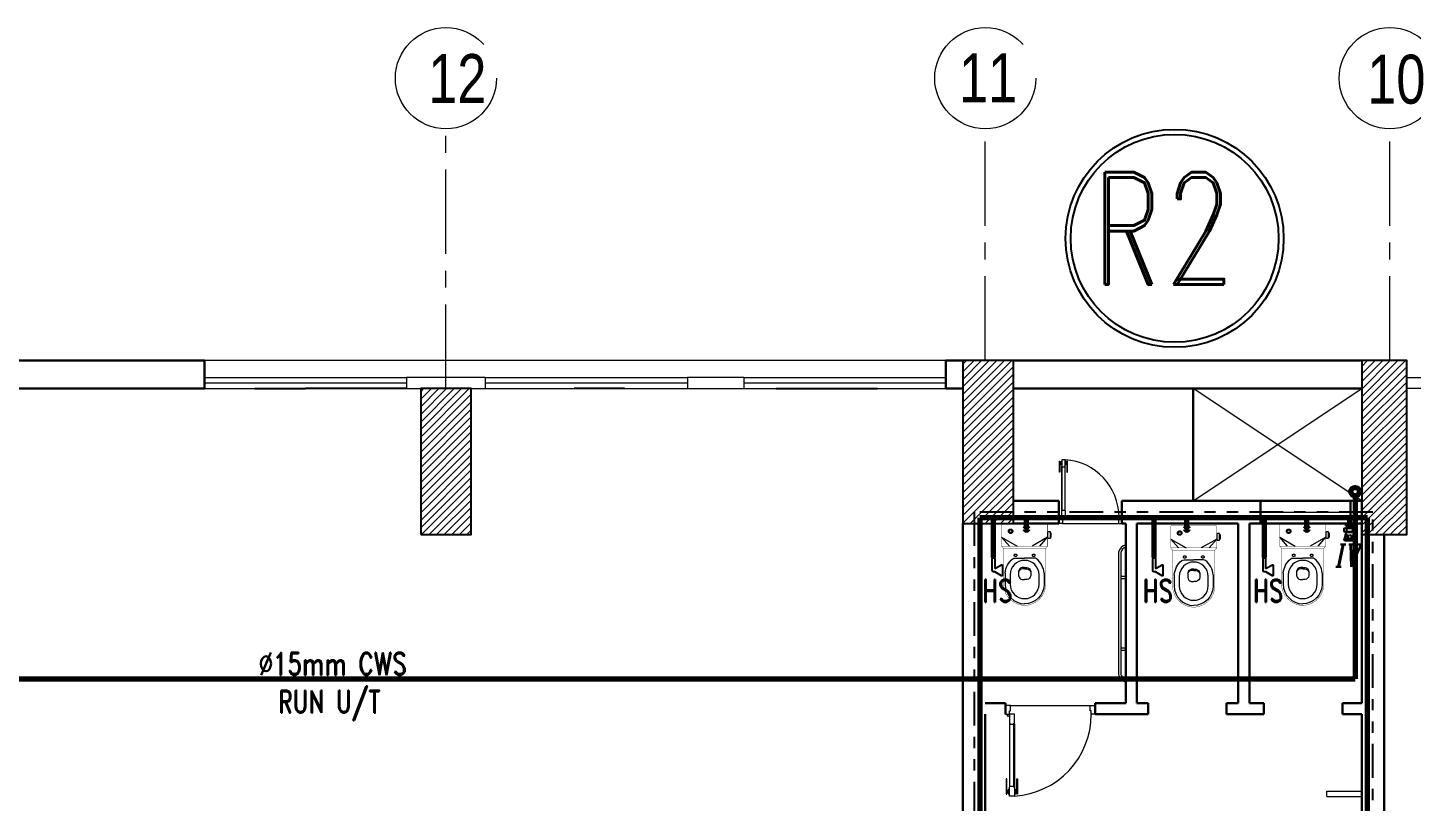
# Model space of a CAD drawing. Extents: x 800 to 995, y 398 to 804.
# Drawn here: x 862.69 to 875.01, y 532.01 to 538.9 of the extents above; entities that cross this region are included whole.
import ezdxf

# ---------------------------------------------------------------- set-up
doc = ezdxf.new("R2010")
doc.units = 0
doc.header["$MEASUREMENT"] = 0
for name, pattern in [('ACAD_ISO02W100', [15, 12, -3]), ('CENTERX2', [4, 2.5, -0.5, 0.5, -0.5]), ('DASHED2', [0.375, 0.25, -0.125]), ('PHANTOM-Z', [12.75, 6, -1.35, 1.35, -1.35, 1.35, -1.35])]:
    doc.linetypes.add(name, pattern=pattern)
for name, color, linetype in [('-FUR', 252, 'CONTINUOUS'), ('P-H-WATER', 12, 'PHANTOM-Z'), ('PLUM', 2, 'CONTINUOUS')]:
    doc.layers.add(name, color=color, linetype=linetype)
for name, color, linetype, lineweight in [('axis', 1, 'CENTERX2', 5), ('Column', 6, 'CONTINUOUS', 25), ('DOOR', 30, 'CONTINUOUS', 9), ('elev', 90, 'CONTINUOUS', 9), ('Elevation', 150, 'CONTINUOUS', 18), ('Furn', 183, 'CONTINUOUS', 9), ('hatch', 252, 'CONTINUOUS', 9), ('P-C-WATER', 5, 'CONTINUOUS', 70), ('P-TEXT', 1, 'CONTINUOUS', 25), ('txt in circle', 11, 'CONTINUOUS', 13), ('Wall', 252, 'CONTINUOUS', 30), ('WINDOW', 252, 'CONTINUOUS', 5)]:
    doc.layers.add(name, color=color, linetype=linetype, lineweight=lineweight)
doc.styles.add('ROMANC', font='romand.shx')
doc.styles.add('ROMANS', font='italic8.shx')
doc.styles.add('SOSA2', font='SOSA.shx', dxfattribs={"width": 0.8})
pattern_1 = [(45, (1093.56505, 198.566713), (-0.0336759605, 0.0336759605), [])]

# ---------------------------------------------------------------- blocks, each defined once
blk = doc.blocks.new('MP-GF-TOILET LAYOUT-WATER$0$wt_BPH00')
at = {"layer": 'PLUM'}
blk.add_lwpolyline([(0, -0.27), (0, -2.29, -1), (-0.45, -2.29), (-0.45, -0.7, 0.57735), (-0.58, -0.62), (-1.66, -1.24, -0.57735), (-1.8, -1.16), (-1.8, 0.62, -0.57735), (-1.66, 0.7), (-0.47, 0.01, 0.131652), (-0.43, 0), (-0.27, 0, -0.414214)], format="xyb", close=True, dxfattribs=at)

msp = doc.modelspace()

# ---------------------------------------------------------------- hatches: boundary and pattern name
at = {"layer": 'hatch'}
h = msp.add_hatch(dxfattribs=at)
h.set_pattern_fill('ANSI31', color=252, scale=0.015, style=0)
h.set_pattern_definition(pattern_1)
h.paths.add_polyline_path([(871.008, 534.489), (871.458, 534.489), (871.458, 535.939), (871.008, 535.939)])
h = msp.add_hatch(dxfattribs=at)
h.set_pattern_fill('ANSI31', color=252, scale=0.015, style=0)
h.set_pattern_definition(pattern_1)
h.paths.add_polyline_path([(874.558, 534.389), (874.958, 534.389), (874.958, 535.939), (874.558, 535.939)])
h = msp.add_hatch(dxfattribs=at)
h.set_pattern_fill('ANSI31', color=252, scale=0.015, style=0)
h.set_pattern_definition(pattern_1)
h.paths.add_polyline_path([(866.183, 534.389), (866.633, 534.389), (866.633, 535.689), (866.183, 535.689)])

# ---------------------------------------------------------------- linework, layer by layer
at = {"layer": '-FUR', "linetype": 'ACAD_ISO02W100'}
for p, q in [((864.707, 535.689), (865.157, 535.689)), ((866.057, 535.689), (865.157, 535.689)), ((867.998, 535.689), (867.548, 535.689)), ((869.348, 535.689), (870.248, 535.689))]:
    msp.add_line(p, q, dxfattribs=at)
at = {"layer": 'axis', "color": 0, "ltscale": 0.3}
for p, q in [((866.408, 535.689), (866.408, 538.003)), ((871.208, 535.939), (871.208, 538.003)), ((874.808, 535.939), (874.808, 538.003))]:
    msp.add_line(p, q, dxfattribs=at)
at = {"layer": 'axis', "color": 0}
for centre in [(866.408, 538.453), (871.208, 538.453), (874.808, 538.453)]:
    msp.add_circle(centre, 0.45, dxfattribs=at)
at = {"layer": 'Column', "color": 252}
for points in [[(871.008, 534.489), (871.458, 534.489), (871.458, 535.939), (871.008, 535.939)], [(871.008, 534.489), (871.458, 534.489), (871.458, 535.939), (871.008, 535.939)], [(874.558, 534.389), (874.958, 534.389), (874.958, 535.939), (874.558, 535.939)], [(874.558, 534.389), (874.958, 534.389), (874.958, 535.939), (874.558, 535.939)], [(866.183, 534.389), (866.633, 534.389), (866.633, 535.689), (866.183, 535.689)]]:
    msp.add_lwpolyline(points, close=True, dxfattribs=at)
at = {"layer": 'DOOR', "color": 252}
for p, q in [((871.919, 535.055), (871.888, 535.055)), ((871.888, 535.055), (871.888, 534.999)), ((871.919, 534.999), (871.919, 535.055)), ((871.867, 534.946), (871.867, 535.042)), ((871.867, 535.042), (871.872, 535.042)), ((871.872, 534.946), (871.867, 534.946)), ((871.872, 535.042), (871.872, 534.946)), ((871.872, 535.021), (871.872, 535.032)), ((871.879, 535.033), (871.875, 535.033)), ((871.875, 535.033), (871.875, 535.021)), ((871.875, 535.032), (871.875, 535.021)), ((871.875, 535.021), (871.879, 535.021)), ((871.879, 535.017), (871.879, 535.037)), ((871.879, 535.037), (871.882, 535.037)), ((871.879, 535.021), (871.879, 535.033)), ((871.882, 535.017), (871.879, 535.017)), ((871.882, 535.011), (871.882, 535.042)), ((871.882, 535.042), (871.888, 535.042)), ((871.888, 535.011), (871.882, 535.011)), ((871.888, 534.999), (871.89, 534.999)), ((871.888, 534.604), (871.888, 534.996)), ((871.89, 534.999), (871.89, 534.993)), ((871.89, 534.999), (871.89, 534.993)), ((871.89, 534.996), (871.89, 534.604)), ((871.89, 534.993), (871.916, 534.993)), ((871.916, 534.999), (871.916, 534.993)), ((871.916, 534.993), (871.916, 534.999)), ((871.916, 534.999), (871.919, 534.999)), ((871.916, 534.996), (871.916, 534.604)), ((871.925, 535.042), (871.919, 535.042)), ((871.919, 535.011), (871.925, 535.011)), ((871.919, 534.604), (871.919, 534.996)), ((871.925, 535.011), (871.925, 535.042)), ((871.928, 535.037), (871.925, 535.037)), ((871.925, 535.017), (871.928, 535.017)), ((871.928, 535.017), (871.928, 535.037)), ((871.928, 535.033), (871.932, 535.033)), ((871.928, 535.021), (871.928, 535.033)), ((871.932, 535.021), (871.928, 535.021)), ((871.932, 535.033), (871.932, 535.021)), ((871.932, 535.032), (871.932, 535.021)), ((871.939, 535.042), (871.935, 535.042)), ((871.935, 535.042), (871.935, 534.946)), ((871.935, 535.021), (871.935, 535.032)), ((871.935, 534.946), (871.939, 534.946)), ((871.939, 534.946), (871.939, 535.042)), ((871.888, 534.545), (871.888, 534.601)), ((871.888, 534.601), (871.89, 534.601)), ((871.89, 534.601), (871.89, 534.607)), ((871.89, 534.607), (871.916, 534.607)), ((871.89, 534.601), (871.89, 534.607)), ((871.916, 534.607), (871.916, 534.601)), ((871.916, 534.601), (871.916, 534.607)), ((871.916, 534.601), (871.919, 534.601)), ((871.919, 534.601), (871.919, 534.545)), ((871.863, 534.489), (871.863, 534.545)), ((871.863, 534.545), (871.888, 534.545)), ((871.894, 534.489), (871.863, 534.489)), ((871.919, 534.545), (871.888, 534.545)), ((871.888, 534.545), (871.888, 534.524)), ((871.888, 534.524), (871.894, 534.524)), ((871.894, 534.524), (871.894, 534.489)), ((871.894, 534.489), (872.392, 534.489)), ((872.398, 534.524), (872.392, 534.524)), ((872.392, 534.524), (872.392, 534.489)), ((872.392, 534.489), (872.423, 534.489)), ((872.423, 534.545), (872.398, 534.545)), ((872.398, 534.545), (872.398, 534.524)), ((872.423, 534.489), (872.423, 534.545)), ((871.387, 532.869), (871.387, 532.789)), ((871.431, 532.869), (871.387, 532.869)), ((871.387, 532.869), (871.387, 532.789)), ((871.431, 532.869), (871.387, 532.869)), ((871.431, 532.869), (872.142, 532.869)), ((871.431, 532.869), (872.142, 532.869)), ((871.431, 532.819), (871.431, 532.869)), ((871.431, 532.819), (871.431, 532.869)), ((872.142, 532.819), (872.142, 532.869)), ((872.142, 532.869), (872.187, 532.869)), ((872.142, 532.819), (872.142, 532.869)), ((872.142, 532.869), (872.187, 532.869)), ((872.187, 532.869), (872.187, 532.789)), ((872.187, 532.869), (872.187, 532.789)), ((871.387, 532.789), (871.422, 532.789)), ((871.387, 532.789), (871.422, 532.789)), ((871.422, 532.789), (871.422, 532.819)), ((871.422, 532.819), (871.431, 532.819)), ((871.422, 532.789), (871.422, 532.819)), ((871.422, 532.819), (871.431, 532.819)), ((871.467, 532.789), (871.422, 532.789)), ((871.422, 532.789), (871.422, 532.709)), ((871.467, 532.789), (871.422, 532.789)), ((871.422, 532.789), (871.422, 532.709)), ((871.422, 532.709), (871.426, 532.709)), ((871.422, 532.709), (871.426, 532.709)), ((871.426, 532.709), (871.426, 532.7)), ((871.426, 532.709), (871.426, 532.7)), ((871.426, 532.708), (871.426, 532.7)), ((871.426, 532.708), (871.426, 532.7)), ((871.463, 532.7), (871.463, 532.709)), ((871.463, 532.709), (871.467, 532.709)), ((871.463, 532.7), (871.463, 532.709)), ((871.463, 532.709), (871.467, 532.709)), ((871.463, 532.708), (871.463, 532.7)), ((871.463, 532.708), (871.463, 532.7)), ((871.467, 532.709), (871.467, 532.789)), ((871.467, 532.709), (871.467, 532.789)), ((872.151, 532.819), (872.142, 532.819)), ((872.151, 532.819), (872.142, 532.819)), ((872.151, 532.789), (872.151, 532.819)), ((872.151, 532.789), (872.151, 532.819)), ((872.187, 532.789), (872.151, 532.789)), ((872.187, 532.789), (872.151, 532.789)), ((871.422, 532.704), (871.422, 532.144)), ((871.422, 532.704), (871.422, 532.144)), ((871.426, 532.144), (871.426, 532.704)), ((871.426, 532.144), (871.426, 532.704)), ((871.426, 532.7), (871.463, 532.7)), ((871.426, 532.7), (871.463, 532.7)), ((871.463, 532.144), (871.463, 532.704)), ((871.463, 532.144), (871.463, 532.704)), ((871.467, 532.704), (871.467, 532.144)), ((871.467, 532.704), (871.467, 532.144)), ((871.4, 532.216), (871.393, 532.216)), ((871.393, 532.216), (871.393, 532.078)), ((871.4, 532.216), (871.393, 532.216)), ((871.393, 532.216), (871.393, 532.078)), ((871.4, 532.078), (871.4, 532.216)), ((871.4, 532.078), (871.4, 532.216)), ((871.489, 532.216), (871.496, 532.216)), ((871.489, 532.078), (871.489, 532.216)), ((871.489, 532.216), (871.496, 532.216)), ((871.489, 532.078), (871.489, 532.216)), ((871.496, 532.216), (871.496, 532.078)), ((871.496, 532.216), (871.496, 532.078)), ((871.4, 532.108), (871.4, 532.092)), ((871.4, 532.108), (871.4, 532.092)), ((871.404, 532.092), (871.404, 532.108)), ((871.404, 532.108), (871.409, 532.108)), ((871.404, 532.092), (871.404, 532.108)), ((871.404, 532.092), (871.404, 532.108)), ((871.404, 532.108), (871.409, 532.108)), ((871.404, 532.092), (871.404, 532.108)), ((871.409, 532.092), (871.404, 532.092)), ((871.409, 532.092), (871.404, 532.092)), ((871.413, 532.114), (871.409, 532.114)), ((871.409, 532.114), (871.409, 532.086)), ((871.413, 532.114), (871.409, 532.114)), ((871.409, 532.114), (871.409, 532.086)), ((871.409, 532.108), (871.409, 532.092)), ((871.409, 532.108), (871.409, 532.092)), ((871.422, 532.122), (871.413, 532.122)), ((871.413, 532.122), (871.413, 532.078)), ((871.422, 532.122), (871.413, 532.122)), ((871.413, 532.122), (871.413, 532.078)), ((871.422, 532.06), (871.422, 532.14)), ((871.422, 532.14), (871.426, 532.14)), ((871.422, 532.06), (871.422, 532.14)), ((871.422, 532.14), (871.426, 532.14)), ((871.426, 532.14), (871.426, 532.149)), ((871.426, 532.149), (871.463, 532.149)), ((871.426, 532.14), (871.426, 532.149)), ((871.426, 532.149), (871.463, 532.149)), ((871.426, 532.14), (871.426, 532.148)), ((871.426, 532.14), (871.426, 532.148)), ((871.463, 532.149), (871.463, 532.14)), ((871.463, 532.149), (871.463, 532.14)), ((871.463, 532.14), (871.463, 532.148)), ((871.463, 532.14), (871.463, 532.148)), ((871.463, 532.14), (871.467, 532.14)), ((871.463, 532.14), (871.467, 532.14)), ((871.467, 532.14), (871.467, 532.06)), ((871.467, 532.14), (871.467, 532.06)), ((871.467, 532.122), (871.476, 532.122)), ((871.467, 532.122), (871.476, 532.122)), ((871.476, 532.122), (871.476, 532.078)), ((871.476, 532.122), (871.476, 532.078)), ((871.476, 532.114), (871.48, 532.114)), ((871.476, 532.114), (871.48, 532.114)), ((871.48, 532.114), (871.48, 532.086)), ((871.48, 532.114), (871.48, 532.086)), ((871.485, 532.108), (871.48, 532.108)), ((871.48, 532.108), (871.48, 532.092)), ((871.485, 532.108), (871.48, 532.108)), ((871.48, 532.108), (871.48, 532.092)), ((871.48, 532.092), (871.485, 532.092)), ((871.48, 532.092), (871.485, 532.092)), ((871.485, 532.092), (871.485, 532.108)), ((871.485, 532.092), (871.485, 532.108)), ((871.485, 532.092), (871.485, 532.108)), ((871.485, 532.092), (871.485, 532.108)), ((871.489, 532.108), (871.489, 532.092)), ((871.489, 532.108), (871.489, 532.092)), ((871.393, 532.078), (871.4, 532.078)), ((871.393, 532.078), (871.4, 532.078)), ((871.409, 532.086), (871.413, 532.086)), ((871.409, 532.086), (871.413, 532.086)), ((871.413, 532.078), (871.422, 532.078)), ((871.413, 532.078), (871.422, 532.078)), ((871.467, 532.06), (871.422, 532.06)), ((871.467, 532.06), (871.422, 532.06)), ((871.476, 532.078), (871.467, 532.078)), ((871.476, 532.078), (871.467, 532.078)), ((871.48, 532.086), (871.476, 532.086)), ((871.48, 532.086), (871.476, 532.086)), ((871.496, 532.078), (871.489, 532.078)), ((871.496, 532.078), (871.489, 532.078))]:
    msp.add_line(p, q, dxfattribs=at)
for centre, radius in [((871.882, 534.551), 0.00622), ((871.413, 532.78), 0.00889), ((871.413, 532.78), 0.00889)]:
    msp.add_circle(centre, radius, dxfattribs=at)
for centre, radius, start, end in [((871.887, 534.545), 0.511, 360, 86.3977), ((871.873, 535.032), 0.00148, 0, 180), ((871.873, 535.021), 0.00148, 180, 0), ((871.89, 534.996), 0.00278, 90, 270), ((871.916, 534.996), 0.00278, 270, 90), ((871.933, 535.032), 0.00148, 0, 180), ((871.933, 535.021), 0.00148, 180, 0), ((871.89, 534.604), 0.00278, 90, 270), ((871.916, 534.604), 0.00278, 270, 90), ((871.426, 532.704), 0.00397, 90, 270), ((871.426, 532.704), 0.00397, 90, 270), ((871.463, 532.704), 0.00397, 270, 90), ((871.463, 532.704), 0.00397, 270, 90), ((871.421, 532.789), 0.73, 273.6023, 0), ((871.421, 532.789), 0.73, 273.6023, 0), ((871.402, 532.108), 0.00211, 0, 180), ((871.402, 532.108), 0.00211, 0, 180), ((871.402, 532.092), 0.00211, 180, 0), ((871.402, 532.092), 0.00211, 180, 0), ((871.426, 532.144), 0.00397, 90, 270), ((871.426, 532.144), 0.00397, 90, 270), ((871.463, 532.144), 0.00397, 270, 90), ((871.463, 532.144), 0.00397, 270, 90), ((871.487, 532.108), 0.00211, 0, 180), ((871.487, 532.108), 0.00211, 0, 180), ((871.487, 532.092), 0.00211, 180, 0), ((871.487, 532.092), 0.00211, 180, 0)]:
    msp.add_arc(centre, radius, start, end, dxfattribs=at)
at = {"layer": 'elev', "color": 252, "linetype": 'Continuous'}
for p, q in [((874.958, 535.789), (875.108, 535.789)), ((874.958, 535.689), (874.958, 535.789)), ((875.108, 535.689), (874.958, 535.689))]:
    msp.add_line(p, q, dxfattribs=at)
at = {"layer": 'Elevation', "color": 252, "linetype": 'Continuous'}
for p, q in [((870.858, 535.939), (864.258, 535.939)), ((866.058, 535.789), (866.058, 535.689)), ((866.758, 535.789), (866.058, 535.789)), ((866.758, 535.789), (866.758, 535.689)), ((866.758, 535.789), (866.758, 535.689)), ((868.558, 535.789), (868.558, 535.689)), ((869.058, 535.789), (868.558, 535.789)), ((869.058, 535.789), (869.058, 535.689)), ((866.058, 535.689), (866.758, 535.689)), ((868.558, 535.689), (869.058, 535.689))]:
    msp.add_line(p, q, dxfattribs=at)
at = {"layer": 'Elevation', "color": 252}
msp.add_line((873.658, 534.689), (874.458, 534.689), dxfattribs=at)
at = {"layer": 'Furn', "color": 252}
for p, q in [((872.393, 534.232), (872.393, 533.147)), ((872.413, 534.23), (872.413, 533.149)), ((872.413, 534.019), (872.458, 534.019)), ((872.413, 533.999), (872.458, 533.999)), ((872.413, 533.38), (872.458, 533.38)), ((872.413, 533.36), (872.458, 533.36))]:
    msp.add_line(p, q, dxfattribs=at)
at = {"layer": 'Furn', "color": 252, "linetype": 'Continuous'}
for p, q in [((874.247, 532.106), (874.558, 532.106)), ((874.247, 532.056), (874.247, 532.106)), ((874.247, 532.056), (874.558, 532.056))]:
    msp.add_line(p, q, dxfattribs=at)
at = {"layer": 'Furn', "const_width": 0.00322}
for points in [[(871.558, 534.266), (871.37, 534.266), (871.353, 534.287), (871.353, 534.473, -0.463455), (871.371, 534.489), (871.558, 534.489)], [(871.558, 534.266), (871.746, 534.266), (871.763, 534.287), (871.763, 534.473, 0.463455), (871.745, 534.489), (871.558, 534.489)], [(873.063, 534.25), (872.875, 534.25), (872.858, 534.271), (872.858, 534.458, -0.463455), (872.876, 534.473), (873.063, 534.473)], [(873.063, 534.25), (873.251, 534.25), (873.268, 534.271), (873.268, 534.458, 0.463455), (873.25, 534.473), (873.063, 534.473)], [(874.033, 534.266), (873.845, 534.266), (873.828, 534.287), (873.828, 534.473, -0.463455), (873.846, 534.489), (874.033, 534.489)], [(874.033, 534.266), (874.221, 534.266), (874.238, 534.287), (874.238, 534.473, 0.463455), (874.22, 534.489), (874.033, 534.489)], [(871.37, 534.266), (871.37, 533.947, 0.40227), (871.558, 533.759)], [(871.746, 534.266), (871.746, 533.947, -0.40227), (871.558, 533.759)], [(872.875, 534.25), (872.875, 533.931, 0.40227), (873.063, 533.743)], [(873.251, 534.25), (873.251, 533.931, -0.40227), (873.063, 533.743)], [(873.845, 534.266), (873.845, 533.947, 0.40227), (874.033, 533.759)], [(874.221, 534.266), (874.221, 533.947, -0.40227), (874.033, 533.759)]]:
    msp.add_lwpolyline(points, format="xyb", dxfattribs=at)
at = {"layer": 'Furn'}
for points in [[(871.422, 534.287), (871.353, 534.365), (871.492, 534.287)], [(871.694, 534.287), (871.763, 534.365), (871.624, 534.287)], [(872.927, 534.271), (872.858, 534.349), (872.997, 534.271)], [(873.199, 534.271), (873.268, 534.349), (873.129, 534.271)], [(873.897, 534.287), (873.828, 534.365), (873.967, 534.287)], [(874.169, 534.287), (874.238, 534.365), (874.099, 534.287)], [(871.503, 534.04), (871.503, 534.04)], [(871.613, 534.04), (871.613, 534.04)], [(873.008, 534.024), (873.008, 534.024)], [(873.118, 534.024), (873.118, 534.024)], [(873.978, 534.04), (873.978, 534.04)], [(874.088, 534.04), (874.088, 534.04)]]:
    msp.add_lwpolyline(points, dxfattribs=at)
for points in [[(871.763, 534.413), (871.763, 534.356), (871.787, 534.356), (871.787, 534.413)], [(871.787, 534.402), (871.787, 534.366), (871.795, 534.366), (871.795, 534.402)], [(873.268, 534.398), (873.268, 534.341), (873.292, 534.341), (873.292, 534.398)], [(873.292, 534.387), (873.292, 534.351), (873.3, 534.351), (873.3, 534.387)], [(874.238, 534.413), (874.238, 534.356), (874.262, 534.356), (874.262, 534.413)], [(874.262, 534.402), (874.262, 534.366), (874.27, 534.366), (874.27, 534.402)]]:
    msp.add_lwpolyline(points, close=True, dxfattribs=at)
at = {"layer": 'Furn', "const_width": 0.00322}
for points in [[(871.353, 534.287), (871.558, 534.287)], [(871.763, 534.287), (871.558, 534.287)], [(872.858, 534.271), (873.063, 534.271)], [(873.268, 534.271), (873.063, 534.271)], [(873.828, 534.287), (874.033, 534.287)], [(874.238, 534.287), (874.033, 534.287)]]:
    msp.add_lwpolyline(points, dxfattribs=at)
at = {"layer": 'Furn'}
for points in [[(871.384, 534.047, -0.198896), (871.452, 534.173, -0.197766), (871.473, 534.18), (871.558, 534.18)], [(871.558, 534.096), (871.537, 534.096, 0.300542), (871.504, 534.064), (871.504, 534.021, 0.297055), (871.535, 533.989), (871.558, 533.989)], [(871.558, 534.084), (871.538, 534.084, 0.279178), (871.504, 534.055, 1.386683)], [(871.732, 534.047, 0.198896), (871.664, 534.173, 0.197766), (871.643, 534.18), (871.558, 534.18)], [(871.558, 534.096), (871.579, 534.096, -0.300542), (871.612, 534.064), (871.612, 534.021, -0.297055), (871.581, 533.989), (871.558, 533.989)], [(871.558, 534.084), (871.578, 534.084, -0.279178), (871.612, 534.055, -1.386683)], [(872.889, 534.031, -0.198896), (872.957, 534.158, -0.197766), (872.978, 534.164), (873.063, 534.164)], [(873.063, 534.081), (873.042, 534.081, 0.300542), (873.009, 534.048), (873.009, 534.006, 0.297055), (873.04, 533.973), (873.063, 533.973)], [(873.063, 534.069), (873.043, 534.069, 0.279178), (873.009, 534.04, 1.386683)], [(873.237, 534.031, 0.198896), (873.169, 534.158, 0.197766), (873.149, 534.164), (873.063, 534.164)], [(873.063, 534.081), (873.084, 534.081, -0.300542), (873.117, 534.048), (873.117, 534.006, -0.297055), (873.087, 533.973), (873.063, 533.973)], [(873.063, 534.069), (873.083, 534.069, -0.279178), (873.117, 534.04, -1.386683)], [(873.859, 534.047, -0.198896), (873.927, 534.173, -0.197766), (873.948, 534.18), (874.033, 534.18)], [(874.033, 534.096), (874.012, 534.096, 0.300542), (873.979, 534.064), (873.979, 534.021, 0.297055), (874.01, 533.989), (874.033, 533.989)], [(874.033, 534.084), (874.013, 534.084, 0.279178), (873.979, 534.055, 1.386683)], [(874.207, 534.047, 0.198896), (874.139, 534.173, 0.197766), (874.118, 534.18), (874.033, 534.18)], [(874.033, 534.096), (874.054, 534.096, -0.300542), (874.087, 534.064), (874.087, 534.021, -0.297055), (874.056, 533.989), (874.033, 533.989)], [(874.033, 534.084), (874.053, 534.084, -0.279178), (874.087, 534.055, -1.386683)], [(871.384, 534.047), (871.384, 533.947, 0.402045), (871.558, 533.773)], [(871.732, 534.047), (871.732, 533.947, -0.402045), (871.558, 533.773)], [(872.889, 534.031), (872.889, 533.932, 0.402045), (873.063, 533.757)], [(873.237, 534.031), (873.237, 533.932, -0.402045), (873.063, 533.757)], [(873.859, 534.047), (873.859, 533.947, 0.402045), (874.033, 533.773)], [(874.207, 534.047), (874.207, 533.947, -0.402045), (874.033, 533.773)]]:
    msp.add_lwpolyline(points, format="xyb", dxfattribs=at)
for points in [[(871.429, 534.031), (871.429, 533.948, 1), (871.687, 533.948), (871.687, 534.031, 1)], [(872.934, 534.016), (872.934, 533.933, 1), (873.192, 533.933), (873.192, 534.016, 1)], [(873.904, 534.031), (873.904, 533.948, 1), (874.162, 533.948), (874.162, 534.031, 1)]]:
    msp.add_lwpolyline(points, format="xyb", close=True, dxfattribs=at)
at = {"layer": 'Furn', "linetype": 'DASHED2'}
for centre, radius in [((871.433, 534.419), 0.0196), ((871.433, 534.419), 0.0124), ((873.908, 534.419), 0.0196), ((873.908, 534.419), 0.0124), ((872.938, 534.403), 0.0196), ((872.938, 534.403), 0.0124), ((871.477, 534.205), 0.0113), ((871.638, 534.205), 0.0113), ((872.983, 534.19), 0.0113), ((873.144, 534.19), 0.0113), ((873.952, 534.205), 0.0113), ((874.113, 534.205), 0.0113)]:
    msp.add_circle(centre, radius, dxfattribs=at)
at = {"layer": 'Furn', "color": 252}
for centre, radius, start, end in [((872.482, 534.211), 0.091, 105.1802, 166.752), ((872.482, 534.211), 0.071, 109.6122, 164.9915), ((872.482, 533.165), 0.091, 191.0679, 254.3436), ((872.482, 533.165), 0.071, 192.5363, 249.7618)]:
    msp.add_arc(centre, radius, start, end, dxfattribs=at)
at = {"layer": 'hatch', "color": 252}
for p, q in [((873.058, 534.689), (874.558, 535.689)), ((874.558, 534.689), (873.058, 535.689))]:
    msp.add_line(p, q, dxfattribs=at)
at = {"layer": 'P-C-WATER', "linetype": 'Continuous'}
for p, q in [((874.5, 534.734), (874.5, 533.104)), ((874.608, 534.539), (871.158, 534.539)), ((871.158, 534.539), (871.158, 528.509)), ((874.452, 534.489), (874.452, 534.539)), ((874.452, 534.489), (874.452, 534.539)), ((874.608, 530.143), (874.608, 534.539)), ((874.608, 528.88), (874.608, 534.539)), ((857.908, 533.104), (874.5, 533.104))]:
    msp.add_line(p, q, dxfattribs=at)
at = {"layer": 'P-C-WATER'}
for p, q in [((871.282, 534.184, 0), (871.282, 534.539, 0)), ((871.574, 534.44, 0), (871.574, 534.539)), ((872.71, 534.184, 0), (872.71, 534.539, 0)), ((873.002, 534.44, 0), (873.002, 534.539, 0)), ((873.692, 534.184, 0), (873.692, 534.539, 0)), ((874.07, 534.44, 0), (874.07, 534.539))]:
    msp.add_line(p, q, dxfattribs=at)
at = {"layer": 'P-C-WATER', "linetype": 'Continuous'}
msp.add_circle((874.5, 534.772), 0.0375, dxfattribs=at)
at = {"layer": 'P-C-WATER', "linetype": 'ByBlock'}
for centre, start, end in [((871.574, 534.44, 0), 0, 180), ((871.574, 534.44, 0), 180, 0), ((873.002, 534.44, 0), 0, 180), ((873.002, 534.44, 0), 180, 0), ((874.07, 534.44, 0), 0, 180), ((874.07, 534.44, 0), 180, 0)]:
    msp.add_arc(centre, 0.0125, start, end, dxfattribs=at)
at = {"layer": 'P-H-WATER', "ltscale": 0.05}
for p, q in [((874.658, 534.589), (871.108, 534.589)), ((871.108, 534.589), (871.108, 528.363)), ((874.658, 529.025), (874.658, 534.589))]:
    msp.add_line(p, q, dxfattribs=at)
at = {"layer": 'P-TEXT', "color": 41}
for radius in [0.97, 0.925]:
    msp.add_circle((872.893, 537.027), radius, dxfattribs=at)
at = {"layer": 'PLUM'}
for p, q in [((874.401, 534.418), (874.401, 534.443)), ((874.401, 534.418), (874.401, 534.443)), ((874.408, 534.489), (874.408, 534.479)), ((874.408, 534.489), (874.496, 534.489)), ((874.408, 534.489), (874.408, 534.479)), ((874.408, 534.489), (874.496, 534.489)), ((874.408, 534.479), (874.422, 534.466)), ((874.408, 534.479), (874.496, 534.479)), ((874.408, 534.479), (874.422, 534.466)), ((874.408, 534.479), (874.496, 534.479)), ((874.414, 534.448), (874.413, 534.448)), ((874.414, 534.448), (874.413, 534.448)), ((874.491, 534.448), (874.414, 534.448)), ((874.491, 534.448), (874.414, 534.448)), ((874.482, 534.466), (874.422, 534.466)), ((874.422, 534.466), (874.482, 534.466)), ((874.422, 534.466), (874.422, 534.448)), ((874.482, 534.466), (874.422, 534.466)), ((874.422, 534.466), (874.482, 534.466)), ((874.422, 534.466), (874.422, 534.448)), ((874.426, 534.418), (874.426, 534.443)), ((874.426, 534.418), (874.426, 534.443)), ((874.478, 534.418), (874.478, 534.443)), ((874.478, 534.418), (874.478, 534.443)), ((874.496, 534.479), (874.482, 534.466)), ((874.496, 534.479), (874.482, 534.466)), ((874.482, 534.466), (874.482, 534.448)), ((874.482, 534.466), (874.482, 534.448)), ((874.491, 534.448), (874.491, 534.448)), ((874.491, 534.448), (874.491, 534.448)), ((874.496, 534.489), (874.496, 534.479)), ((874.496, 534.489), (874.496, 534.479)), ((874.504, 534.418), (874.504, 534.443)), ((874.504, 534.418), (874.504, 534.443)), ((874.415, 534.395), (874.402, 534.347)), ((874.415, 534.395), (874.402, 534.347)), ((874.502, 534.347), (874.402, 534.347)), ((874.502, 534.347), (874.402, 534.347)), ((874.491, 534.412), (874.413, 534.412)), ((874.491, 534.412), (874.413, 534.412)), ((874.49, 534.333), (874.414, 534.333)), ((874.49, 534.333), (874.414, 534.333)), ((874.415, 534.395), (874.422, 534.408)), ((874.415, 534.395), (874.422, 534.408)), ((874.482, 534.408), (874.422, 534.408)), ((874.482, 534.408), (874.422, 534.408)), ((874.478, 534.412), (874.426, 534.412)), ((874.478, 534.412), (874.426, 534.412)), ((874.482, 534.412), (874.482, 534.408)), ((874.482, 534.412), (874.482, 534.408)), ((874.49, 534.395), (874.482, 534.408)), ((874.49, 534.395), (874.482, 534.408)), ((874.49, 534.395), (874.502, 534.347)), ((874.49, 534.395), (874.502, 534.347))]:
    msp.add_line(p, q, dxfattribs=at)
at = {"layer": 'PLUM', "extrusion": (0, 0, -1)}
for centre, major_axis, start_param, end_param in [((874.413, 534.429), (-0.0131, 0.0131), 0.018159, 1.552637), ((874.413, 534.429), (-0.0131, 0.0131), 0.018159, 1.552637), ((874.452, 534.381), (-0.0471, 0.0471), 0.388784, 1.182013), ((874.452, 534.381), (-0.0471, 0.0471), 0.388784, 1.182013), ((874.491, 534.429), (-0.0131, 0.0131), 0.021117, 1.549679), ((874.491, 534.429), (-0.0131, 0.0131), 0.021117, 1.549679), ((874.413, 534.431), (-0.0131, 0.0131), 3.159752, 4.69423), ((874.413, 534.431), (-0.0131, 0.0131), 3.159752, 4.69423), ((874.432, 534.347), (-0.0209, 0.0209), 5.206466, 5.500544), ((874.432, 534.347), (-0.0209, 0.0209), 5.206466, 5.500544), ((874.415, 534.347), (-0.0099, 0.0099), 4.451787, 4.876761), ((874.415, 534.347), (-0.0099, 0.0099), 4.451787, 4.876761), ((874.419, 534.354), (-0.0155, 0.0155), 4.162354, 4.451787), ((874.419, 534.354), (-0.0155, 0.0155), 4.162354, 4.451787), ((874.473, 534.369), (0.038, 0.038), 3.926991, 4.067904), ((874.473, 534.369), (0.038, 0.038), 3.926991, 4.067904), ((874.473, 534.369), (0.038, 0.038), 3.786077, 3.926991), ((874.473, 534.369), (0.038, 0.038), 3.786077, 3.926991), ((874.449, 534.373), (-0.0211, 0.0211), 5.638701, 5.827734), ((874.449, 534.373), (-0.0211, 0.0211), 5.638701, 5.827734), ((874.449, 534.366), (-0.0211, 0.0211), 5.16784, 5.356873), ((874.449, 534.366), (-0.0211, 0.0211), 5.16784, 5.356873), ((874.435, 534.378), (0.0101, 0.0101), 4.256938, 4.617852), ((874.435, 534.378), (0.0101, 0.0101), 4.256938, 4.617852), ((874.435, 534.361), (-0.0101, 0.0101), 4.806926, 5.16784), ((874.435, 534.361), (-0.0101, 0.0101), 4.806926, 5.16784), ((874.426, 534.385), (0.00179, 0.00179), 4.617852, 5.497787), ((874.426, 534.385), (0.00179, 0.00179), 4.617852, 5.497787), ((874.426, 534.353), (-0.00179, 0.00179), 3.926991, 4.806926), ((874.426, 534.353), (-0.00179, 0.00179), 3.926991, 4.806926), ((874.452, 534.479), (-0.0471, 0.0471), 3.530376, 4.323605), ((874.452, 534.479), (-0.0471, 0.0471), 3.530376, 4.323605), ((874.426, 534.385), (-0.00179, 0.00179), 0.785398, 1.665334), ((874.426, 534.385), (-0.00179, 0.00179), 0.785398, 1.665334), ((874.426, 534.353), (0.00179, 0.00179), 1.476259, 2.356194), ((874.426, 534.353), (0.00179, 0.00179), 1.476259, 2.356194), ((874.416, 534.378), (-0.0101, 0.0101), 1.665334, 2.026248), ((874.416, 534.378), (-0.0101, 0.0101), 1.665334, 2.026248), ((874.416, 534.361), (0.0101, 0.0101), 1.115345, 1.476259), ((874.416, 534.361), (0.0101, 0.0101), 1.115345, 1.476259), ((874.402, 534.373), (-0.0211, 0.0211), 2.026248, 2.215281), ((874.402, 534.373), (-0.0211, 0.0211), 2.026248, 2.215281), ((874.402, 534.366), (-0.0211, 0.0211), 2.497108, 2.686141), ((874.402, 534.366), (-0.0211, 0.0211), 2.497108, 2.686141), ((874.378, 534.369), (-0.038, 0.038), 2.215281, 2.356194), ((874.378, 534.369), (-0.038, 0.038), 2.215281, 2.356194), ((874.378, 534.369), (-0.038, 0.038), 2.356194, 2.497108), ((874.378, 534.369), (-0.038, 0.038), 2.356194, 2.497108), ((874.474, 534.369), (0.0234, 0.0234), 3.926991, 4.162354), ((874.474, 534.369), (0.0234, 0.0234), 3.926991, 4.162354), ((874.474, 534.369), (-0.0234, 0.0234), 5.262424, 5.497787), ((874.474, 534.369), (-0.0234, 0.0234), 5.262424, 5.497787), ((874.463, 534.372), (-0.0155, 0.0155), 5.733151, 6.022583), ((874.463, 534.372), (-0.0155, 0.0155), 5.733151, 6.022583), ((874.463, 534.367), (0.0155, 0.0155), 3.402195, 3.691627), ((874.463, 534.367), (0.0155, 0.0155), 3.402195, 3.691627), ((874.457, 534.376), (-0.0099, 0.0099), 6.022583, 6.447557), ((874.457, 534.376), (-0.0099, 0.0099), 6.022583, 6.447557), ((874.457, 534.363), (0.0099, 0.0099), 2.977221, 3.402195), ((874.457, 534.363), (0.0099, 0.0099), 2.977221, 3.402195), ((874.452, 534.382), (-0.00472, 0.00472), 0.164372, 0.785398), ((874.452, 534.382), (-0.00472, 0.00472), 0.164372, 0.785398), ((874.452, 534.357), (0.00472, 0.00472), 2.356194, 2.977221), ((874.452, 534.357), (0.00472, 0.00472), 2.356194, 2.977221), ((874.452, 534.382), (0.00472, 0.00472), -0.785398, -0.164372), ((874.452, 534.382), (0.00472, 0.00472), -0.785398, -0.164372), ((874.452, 534.357), (-0.00472, 0.00472), 3.305965, 3.926991), ((874.452, 534.357), (-0.00472, 0.00472), 3.305965, 3.926991), ((874.448, 534.376), (0.0099, 0.0099), -0.164372, 0.260602), ((874.448, 534.376), (0.0099, 0.0099), -0.164372, 0.260602), ((874.448, 534.363), (-0.0099, 0.0099), 2.880991, 3.305965), ((874.448, 534.363), (-0.0099, 0.0099), 2.880991, 3.305965), ((874.441, 534.372), (-0.0155, 0.0155), 1.831398, 2.120831), ((874.441, 534.372), (-0.0155, 0.0155), 1.831398, 2.120831), ((874.441, 534.367), (0.0155, 0.0155), 1.020762, 1.310194), ((874.441, 534.367), (0.0155, 0.0155), 1.020762, 1.310194), ((874.43, 534.369), (-0.0234, 0.0234), 2.120831, 2.356194), ((874.43, 534.369), (-0.0234, 0.0234), 2.120831, 2.356194), ((874.43, 534.369), (-0.0234, 0.0234), 2.356194, 2.591558), ((874.43, 534.369), (-0.0234, 0.0234), 2.356194, 2.591558), ((874.526, 534.369), (0.038, 0.038), 3.926991, 4.067904), ((874.526, 534.369), (0.038, 0.038), 3.926991, 4.067904), ((874.526, 534.369), (-0.038, 0.038), 5.356873, 5.497787), ((874.526, 534.369), (-0.038, 0.038), 5.356873, 5.497787), ((874.502, 534.373), (0.0211, 0.0211), 4.067904, 4.256938), ((874.502, 534.373), (0.0211, 0.0211), 4.067904, 4.256938), ((874.502, 534.366), (-0.0211, 0.0211), 5.16784, 5.356873), ((874.502, 534.366), (-0.0211, 0.0211), 5.16784, 5.356873), ((874.488, 534.378), (0.0101, 0.0101), 4.256938, 4.617852), ((874.488, 534.378), (0.0101, 0.0101), 4.256938, 4.617852), ((874.488, 534.361), (-0.0101, 0.0101), 4.806926, 5.16784), ((874.488, 534.361), (-0.0101, 0.0101), 4.806926, 5.16784), ((874.479, 534.385), (0.00179, 0.00179), 4.617852, 5.497787), ((874.479, 534.385), (0.00179, 0.00179), 4.617852, 5.497787), ((874.479, 534.353), (0.00179, 0.00179), 2.356194, 3.23613), ((874.479, 534.353), (0.00179, 0.00179), 2.356194, 3.23613), ((874.491, 534.431), (-0.0131, 0.0131), 3.16271, 4.691272), ((874.491, 534.431), (-0.0131, 0.0131), 3.16271, 4.691272), ((874.479, 534.385), (-0.00179, 0.00179), 0.785398, 1.665334), ((874.479, 534.385), (-0.00179, 0.00179), 0.785398, 1.665334), ((874.479, 534.353), (0.00179, 0.00179), 1.476259, 2.356194), ((874.479, 534.353), (0.00179, 0.00179), 1.476259, 2.356194), ((874.47, 534.378), (-0.0101, 0.0101), 1.665334, 2.026248), ((874.47, 534.378), (-0.0101, 0.0101), 1.665334, 2.026248), ((874.47, 534.361), (-0.0101, 0.0101), 2.686141, 3.047055), ((874.47, 534.361), (-0.0101, 0.0101), 2.686141, 3.047055), ((874.455, 534.373), (-0.0211, 0.0211), 2.026248, 2.215281), ((874.455, 534.373), (-0.0211, 0.0211), 2.026248, 2.215281), ((874.455, 534.366), (0.0211, 0.0211), 0.926312, 1.115345), ((874.455, 534.366), (0.0211, 0.0211), 0.926312, 1.115345), ((874.431, 534.369), (-0.038, 0.038), 2.215281, 2.356194), ((874.431, 534.369), (-0.038, 0.038), 2.215281, 2.356194), ((874.431, 534.369), (-0.038, 0.038), 2.356194, 2.497108), ((874.431, 534.369), (-0.038, 0.038), 2.356194, 2.497108), ((874.485, 534.354), (0.0155, 0.0155), 1.831398, 2.120831), ((874.485, 534.354), (0.0155, 0.0155), 1.831398, 2.120831), ((874.489, 534.347), (-0.0099, 0.0099), 2.977221, 3.402195), ((874.489, 534.347), (-0.0099, 0.0099), 2.977221, 3.402195), ((874.472, 534.347), (-0.0209, 0.0209), 2.353438, 2.647515), ((874.472, 534.347), (-0.0209, 0.0209), 2.353438, 2.647515)]:
    msp.add_ellipse(centre, major_axis=major_axis, ratio=1, start_param=start_param, end_param=end_param, dxfattribs=at)
at = {"layer": 'Wall', "color": 252, "linetype": 'Continuous'}
for p, q in [((864.258, 535.939), (861.208, 535.939)), ((864.258, 535.939), (864.258, 535.689)), ((871.008, 535.939), (870.858, 535.939)), ((870.858, 535.689), (870.858, 535.939)), ((871.008, 535.939), (870.858, 535.939)), ((870.858, 535.689), (870.858, 535.939)), ((870.858, 535.939), (870.858, 535.689)), ((874.558, 535.939), (871.458, 535.939)), ((861.808, 535.689), (864.258, 535.689)), ((870.858, 535.689), (871.008, 535.689)), ((871.458, 535.689), (874.558, 535.689)), ((873.058, 534.689), (873.058, 535.689)), ((871.458, 534.689), (871.863, 534.689)), ((871.863, 534.689), (871.458, 534.689)), ((871.863, 534.489), (871.863, 534.689)), ((872.423, 534.689), (874.558, 534.689)), ((872.423, 534.489), (872.423, 534.689)), ((874.558, 534.689), (873.608, 534.689)), ((873.658, 534.689), (873.658, 534.489)), ((873.658, 534.689), (873.658, 534.489)), ((874.458, 534.689), (874.458, 534.489)), ((874.558, 533.089), (874.558, 534.689)), ((871.008, 527.489), (871.008, 534.489)), ((871.863, 534.489), (871.458, 534.489)), ((872.458, 534.489), (872.423, 534.489)), ((872.458, 532.889), (872.458, 534.489)), ((872.558, 532.889), (872.558, 534.489)), ((873.458, 534.489), (872.558, 534.489)), ((873.458, 532.889), (873.458, 534.489)), ((873.558, 532.889), (873.558, 534.489)), ((874.558, 534.489), (873.558, 534.489)), ((874.558, 532.889), (874.558, 534.489)), ((874.758, 527.489), (874.758, 534.389)), ((871.387, 532.889), (871.208, 532.889)), ((871.387, 532.889), (871.387, 532.789)), ((871.387, 532.889), (871.387, 532.789)), ((872.458, 532.889), (872.187, 532.889)), ((872.187, 532.889), (872.187, 532.789)), ((872.187, 532.889), (872.187, 532.789)), ((872.656, 532.889), (872.558, 532.889)), ((872.656, 532.889), (872.656, 532.789)), ((873.458, 532.889), (873.356, 532.889)), ((873.356, 532.889), (873.356, 532.789)), ((873.688, 532.889), (873.558, 532.889)), ((873.688, 532.889), (873.688, 532.789)), ((874.388, 532.889), (874.388, 532.789)), ((874.388, 532.889), (874.558, 532.889)), ((871.208, 527.485), (871.208, 532.789)), ((872.656, 532.789), (872.187, 532.789)), ((873.688, 532.789), (873.356, 532.789)), ((874.388, 532.789), (874.558, 532.789)), ((874.488, 532.789), (874.558, 532.789)), ((874.558, 532.689), (874.558, 532.789)), ((874.558, 532.689), (874.558, 532.789)), ((874.558, 529.889), (874.558, 532.789))]:
    msp.add_line(p, q, dxfattribs=at)
at = {"layer": 'WINDOW', "color": 252}
for p, q in [((864.258, 535.789), (866.058, 535.789)), ((866.758, 535.789), (868.558, 535.789)), ((869.058, 535.789), (870.858, 535.789)), ((864.258, 535.739), (866.058, 535.739)), ((864.258, 535.689), (866.058, 535.689)), ((866.758, 535.739), (868.558, 535.739)), ((866.758, 535.689), (868.558, 535.689)), ((869.058, 535.739), (870.858, 535.739)), ((869.058, 535.689), (870.858, 535.689)), ((873.658, 534.589), (874.458, 534.589)), ((873.658, 534.539), (874.458, 534.539)), ((873.658, 534.489), (874.458, 534.489))]:
    msp.add_line(p, q, dxfattribs=at)

# ---------------------------------------------------------------- block references
at = {"layer": 'PLUM', "xscale": 0.0500000000029104, "yscale": 0.0500000000029104, "zscale": 0.0500000000029104, "rotation": 180.0000000135485}
for p in [(871.27, 534.058, 0), (872.699, 534.058, 0), (873.68, 534.058, 0)]:
    msp.add_blockref('MP-GF-TOILET LAYOUT-WATER$0$wt_BPH00', p, dxfattribs=at)

# ---------------------------------------------------------------- texts
at = {"layer": 'P-TEXT', "color": 41}
for s, height, style, width, p in [('R2', 1, 'ROMANC', 0.75, (872.143, 536.616)), ('IV', 0.2, 'ROMANS', 0.8, (874.327, 534.102, 0)), ('IV', 0.2, 'ROMANS', 0.8, (874.327, 534.102, 0)), ('HS', 0.2, 'ROMANC', 0.75, (871.181, 533.789, 0)), ('HS', 0.2, 'ROMANC', 0.75, (872.609, 533.789, 0)), ('HS', 0.2, 'ROMANC', 0.75, (873.591, 533.789, 0)), ('%%C15mm CWS', 0.2, 'ROMANC', 0.75, (864.742, 533.139)), ('RUN U/T', 0.2, 'ROMANC', 0.75, (864.915, 532.802))]:
    msp.add_text(s, height=height, dxfattribs=dict(at, style=style, width=width)).set_placement(p)
at = {"layer": 'txt in circle', "color": 0, "ltscale": 0.01, "char_height": 0.4355, "attachment_point": 5, "style": 'SOSA2'}
for s, insert in [('12', (866.509, 538.45)), ('11', (871.233, 538.456)), ('10', (874.866, 538.441))]:
    msp.add_mtext(s, dxfattribs=dict(at, insert=insert))

doc.saveas('drawing.dxf')
